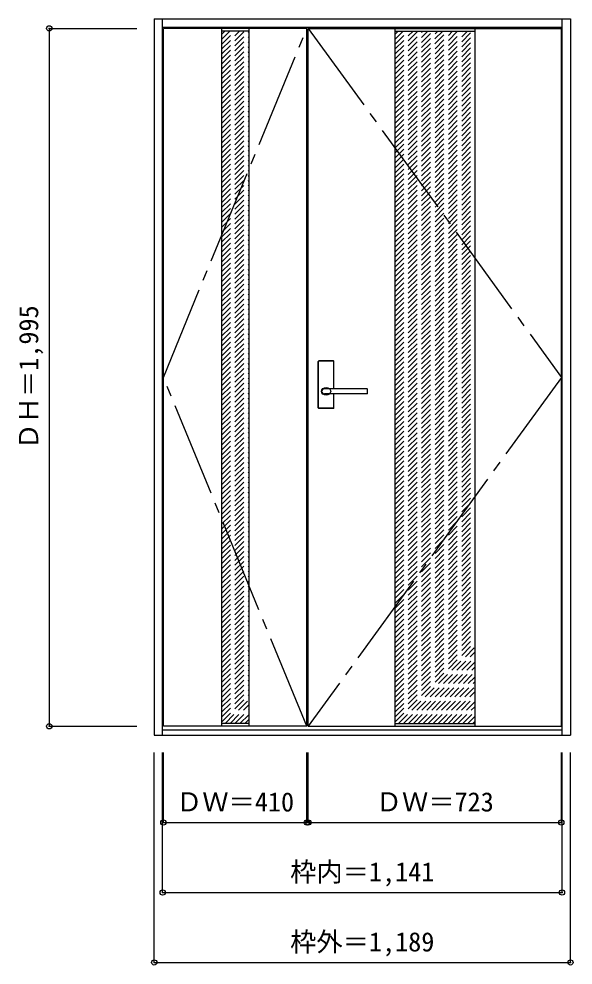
# Model space of a CAD drawing. Units: millimetres, scale not verified. Extents: x -883 to 700, y -1576 to 1129.
import ezdxf
from ezdxf.enums import TextEntityAlignment as Align

# ---------------------------------------------------------------- set-up
doc = ezdxf.new("R2010")
doc.units = ezdxf.units.MM
doc.header["$LTSCALE"] = 30
doc.header["$PDMODE"] = 32
doc.header["$PDSIZE"] = 15
doc.linetypes.add('CHAIN2', pattern=[12, 9, -1, 1, -1])
doc.linetypes.add('DASHED1', pattern=[1.8, 1.2, -0.6])
doc.layers.add('0-0', color=4, linetype='DASHED1')
doc.layers.add('0-1_寸法', color=7, linetype='Continuous')
doc.styles.add('ＭＳ ゴシック', font='')
doc.styles.get('ＭＳ ゴシック').set_extended_font_data('MS Gothic')

msp = doc.modelspace()

# ---------------------------------------------------------------- linework, layer by layer
at = {"layer": '0-0', "color": 3, "linetype": 'Continuous'}
for p, q in [((-496.36, 1128.78), (-496.36, -918.22)), ((-496.36, 1128.78), (692.64, 1128.78)), ((-472.36, -918.22), (-472.36, 1128.78)), ((668.64, -918.22), (668.64, 1128.78)), ((692.64, 1128.78), (692.64, -918.22)), ((-472.36, 1104.78), (668.64, 1104.78)), ((-470.36, -893.22), (-470.36, 1101.78)), ((-60.36, 1101.78), (-470.36, 1101.78)), ((-304.36, 1101.78), (-304.36, -893.22)), ((-226.36, 1101.78), (-226.36, -893.22)), ((-60.36, -893.22), (-60.36, 1101.78)), ((-56.36, -893.22), (-56.36, 1101.78)), ((-56.36, 1101.78), (666.64, 1101.78)), ((191.14, 1101.78), (191.14, -893.22)), ((419.14, 1101.78), (419.14, -893.22)), ((666.64, -893.22), (666.64, 1101.78)), ((-27.86, 16.78), (-27.86, 149.78)), ((15.64, 151.28), (-26.36, 151.28)), ((17.14, 71.28), (17.14, 149.78)), ((111.64, 57.28), (-10.36, 57.28)), ((17.14, 16.78), (17.14, 57.28)), ((112.64, 58.28), (112.64, 70.28)), ((15.64, 15.28), (-26.36, 15.28)), ((-496.36, -918.22), (692.64, -918.22)), ((-472.36, -903.22), (668.64, -903.22)), ((-60.36, -893.22), (-470.36, -893.22)), ((-56.36, -893.22), (666.64, -893.22))]:
    msp.add_line(p, q, dxfattribs=at)
at = {"layer": '0-0', "color": 7, "linetype": 'Continuous'}
for p, q in [((-226.36, 1093.78), (-304.36, 1093.78)), ((191.14, 1093.78), (419.14, 1093.78)), ((-226.36, -885.22), (-304.36, -885.22)), ((191.14, -885.22), (419.14, -885.22))]:
    msp.add_line(p, q, dxfattribs=at)
at = {"layer": '0-0'}
for p, q in [((-304.36, 1027.8), (-238.38, 1093.78)), ((-304.36, 1041.94), (-252.52, 1093.78)), ((-304.36, 1056.08), (-266.67, 1093.78)), ((-304.36, 1070.22), (-280.81, 1093.78)), ((-304.36, 1084.37), (-294.95, 1093.78)), ((-304.36, 1013.66), (-226.36, 1091.66)), ((191.14, 872.2), (412.71, 1093.78)), ((191.14, 886.34), (398.57, 1093.78)), ((191.14, 900.49), (384.43, 1093.78)), ((191.14, 914.63), (370.29, 1093.78)), ((191.14, 928.77), (356.15, 1093.78)), ((191.14, 942.91), (342, 1093.78)), ((191.14, 957.05), (327.86, 1093.78)), ((191.14, 971.2), (313.72, 1093.78)), ((191.14, 985.34), (299.58, 1093.78)), ((191.14, 999.48), (285.43, 1093.78)), ((191.14, 1013.62), (271.29, 1093.78)), ((191.14, 1027.77), (257.15, 1093.78)), ((191.14, 1041.91), (243.01, 1093.78)), ((191.14, 1056.05), (228.87, 1093.78)), ((191.14, 1070.19), (214.72, 1093.78)), ((191.14, 1084.33), (200.58, 1093.78)), ((191.14, 858.06), (419.14, 1086.06)), ((-304.36, 999.51), (-226.36, 1077.51)), ((-304.36, 985.37), (-226.36, 1063.37)), ((191.14, 843.92), (419.14, 1071.92)), ((191.14, 829.78), (419.14, 1057.78)), ((-304.36, 971.23), (-226.36, 1049.23)), ((-304.36, 957.09), (-226.36, 1035.09)), ((191.14, 815.63), (419.14, 1043.63)), ((191.14, 801.49), (419.14, 1029.49)), ((-304.36, 942.94), (-226.36, 1020.94)), ((-304.36, 928.8), (-226.36, 1006.8)), ((191.14, 787.35), (419.14, 1015.35)), ((191.14, 773.21), (419.14, 1001.21)), ((-304.36, 914.66), (-226.36, 992.66)), ((-304.36, 900.52), (-226.36, 978.52)), ((191.14, 759.06), (419.14, 987.06)), ((-304.36, 886.38), (-226.36, 964.38)), ((-304.36, 872.23), (-226.36, 950.23)), ((191.14, 744.92), (419.14, 972.92)), ((191.14, 730.78), (419.14, 958.78)), ((-304.36, 858.09), (-226.36, 936.09)), ((-304.36, 843.95), (-226.36, 921.95)), ((191.14, 716.64), (419.14, 944.64)), ((191.14, 702.5), (419.14, 930.5)), ((-304.36, 829.81), (-226.36, 907.81)), ((-304.36, 815.67), (-226.36, 893.67)), ((191.14, 688.35), (419.14, 916.35)), ((191.14, 674.21), (419.14, 902.21)), ((-304.36, 801.52), (-226.36, 879.52)), ((191.14, 660.07), (419.14, 888.07)), ((191.14, 645.93), (419.14, 873.93)), ((-304.36, 787.38), (-226.36, 865.38)), ((-304.36, 773.24), (-226.36, 851.24)), ((191.14, 631.79), (419.14, 859.79)), ((191.14, 617.64), (419.14, 845.64)), ((-304.36, 759.1), (-226.36, 837.1)), ((-304.36, 744.95), (-226.36, 822.95)), ((191.14, 603.5), (419.14, 831.5)), ((191.14, 589.36), (419.14, 817.36)), ((-304.36, 730.81), (-226.36, 808.81)), ((-304.36, 716.67), (-226.36, 794.67)), ((191.14, 575.22), (419.14, 803.22)), ((191.14, 561.08), (419.14, 789.08)), ((-304.36, 702.53), (-226.36, 780.53)), ((-304.36, 688.39), (-226.36, 766.39)), ((191.14, 546.93), (419.14, 774.93)), ((191.14, 532.79), (419.14, 760.79)), ((-304.36, 674.24), (-226.36, 752.24)), ((-304.36, 660.1), (-226.36, 738.1)), ((191.14, 518.65), (419.14, 746.65)), ((191.14, 504.51), (419.14, 732.51)), ((-304.36, 645.96), (-226.36, 723.96)), ((-304.36, 631.82), (-226.36, 709.82)), ((191.14, 490.36), (419.14, 718.36)), ((191.14, 476.22), (419.14, 704.22)), ((-304.36, 617.68), (-226.36, 695.68)), ((-304.36, 603.53), (-226.36, 681.53)), ((191.14, 462.08), (419.14, 690.08)), ((-304.36, 589.39), (-226.36, 667.39)), ((-304.36, 575.25), (-226.36, 653.25)), ((191.14, 447.94), (419.14, 675.94)), ((191.14, 433.8), (419.14, 661.8)), ((-304.36, 561.11), (-226.36, 639.11)), ((-304.36, 546.96), (-226.36, 624.96)), ((191.14, 419.65), (419.14, 647.65)), ((191.14, 405.51), (419.14, 633.51)), ((-304.36, 532.82), (-226.36, 610.82)), ((-304.36, 518.68), (-226.36, 596.68)), ((191.14, 391.37), (419.14, 619.37)), ((191.14, 377.23), (419.14, 605.23)), ((-304.36, 504.54), (-226.36, 582.54)), ((-304.36, 490.4), (-226.36, 568.4)), ((191.14, 363.09), (419.14, 591.09)), ((191.14, 348.94), (419.14, 576.94)), ((-304.36, 476.25), (-226.36, 554.25)), ((191.14, 334.8), (419.14, 562.8)), ((191.14, 320.66), (419.14, 548.66)), ((-304.36, 462.11), (-226.36, 540.11)), ((-304.36, 447.97), (-226.36, 525.97)), ((191.14, 306.52), (419.14, 534.52)), ((191.14, 292.37), (419.14, 520.37)), ((-304.36, 433.83), (-226.36, 511.83)), ((-304.36, 419.69), (-226.36, 497.69)), ((191.14, 278.23), (419.14, 506.23)), ((191.14, 264.09), (419.14, 492.09)), ((-304.36, 405.54), (-226.36, 483.54)), ((-304.36, 391.4), (-226.36, 469.4)), ((191.14, 249.95), (419.14, 477.95)), ((191.14, 235.81), (419.14, 463.81)), ((-304.36, 377.26), (-226.36, 455.26)), ((-304.36, 363.12), (-226.36, 441.12)), ((191.14, 221.66), (419.14, 449.66)), ((191.14, 207.52), (419.14, 435.52)), ((-304.36, 348.97), (-226.36, 426.97)), ((-304.36, 334.83), (-226.36, 412.83)), ((191.14, 193.38), (419.14, 421.38)), ((191.14, 179.24), (419.14, 407.24)), ((-304.36, 320.69), (-226.36, 398.69)), ((-304.36, 306.55), (-226.36, 384.55)), ((191.14, 165.1), (419.14, 393.1)), ((191.14, 150.95), (419.14, 378.95)), ((-304.36, 292.41), (-226.36, 370.41)), ((-304.36, 278.26), (-226.36, 356.26)), ((191.14, 136.81), (419.14, 364.81)), ((-304.36, 264.12), (-226.36, 342.12)), ((-304.36, 249.98), (-226.36, 327.98)), ((191.14, 122.67), (419.14, 350.67)), ((191.14, 108.53), (419.14, 336.53)), ((-304.36, 235.84), (-226.36, 313.84)), ((-304.36, 221.7), (-226.36, 299.7)), ((191.14, 94.38), (419.14, 322.38)), ((191.14, 80.24), (419.14, 308.24)), ((-304.36, 207.55), (-226.36, 285.55)), ((-304.36, 193.41), (-226.36, 271.41)), ((191.14, 66.1), (419.14, 294.1)), ((191.14, 51.96), (419.14, 279.96)), ((-304.36, 179.27), (-226.36, 257.27)), ((191.14, 37.82), (419.14, 265.82)), ((191.14, 23.67), (419.14, 251.67)), ((-304.36, 165.13), (-226.36, 243.13)), ((-304.36, 150.98), (-226.36, 228.98)), ((191.14, 9.53), (419.14, 237.53)), ((191.14, -4.61), (419.14, 223.39)), ((-304.36, 136.84), (-226.36, 214.84)), ((-304.36, 122.7), (-226.36, 200.7)), ((191.14, -18.75), (419.14, 209.25)), ((191.14, -32.89), (419.14, 195.11)), ((-304.36, 108.56), (-226.36, 186.56)), ((-304.36, 94.42), (-226.36, 172.42)), ((191.14, -47.04), (419.14, 180.96)), ((191.14, -61.18), (419.14, 166.82)), ((-304.36, 80.27), (-226.36, 158.27)), ((-304.36, 66.13), (-226.36, 144.13)), ((191.14, -75.32), (419.14, 152.68)), ((191.14, -89.46), (419.14, 138.54)), ((-304.36, 51.99), (-226.36, 129.99)), ((-304.36, 37.85), (-226.36, 115.85)), ((191.14, -103.61), (419.14, 124.39)), ((191.14, -117.75), (419.14, 110.25)), ((-304.36, 23.71), (-226.36, 101.71)), ((-304.36, 9.56), (-226.36, 87.56)), ((191.14, -131.89), (419.14, 96.11)), ((191.14, -146.03), (419.14, 81.97)), ((-304.36, -4.58), (-226.36, 73.42)), ((-304.36, -18.72), (-226.36, 59.28)), ((191.14, -160.17), (419.14, 67.83)), ((-304.36, -32.86), (-226.36, 45.14)), ((-304.36, -47), (-226.36, 31)), ((191.14, -174.32), (419.14, 53.68)), ((191.14, -188.46), (419.14, 39.54)), ((-304.36, -61.15), (-226.36, 16.85)), ((-304.36, -75.29), (-226.36, 2.71)), ((191.14, -202.6), (419.14, 25.4)), ((191.14, -216.74), (419.14, 11.26)), ((-304.36, -89.43), (-226.36, -11.43)), ((-304.36, -103.57), (-226.36, -25.57)), ((191.14, -230.88), (419.14, -2.88)), ((191.14, -245.03), (419.14, -17.03)), ((-304.36, -117.72), (-226.36, -39.72)), ((-304.36, -131.86), (-226.36, -53.86)), ((191.14, -259.17), (419.14, -31.17)), ((191.14, -273.31), (419.14, -45.31)), ((-304.36, -146), (-226.36, -68)), ((191.14, -287.45), (419.14, -59.45)), ((191.14, -301.6), (419.14, -73.6)), ((-304.36, -160.14), (-226.36, -82.14)), ((-304.36, -174.28), (-226.36, -96.28)), ((191.14, -315.74), (419.14, -87.74)), ((191.14, -329.88), (419.14, -101.88)), ((-304.36, -188.43), (-226.36, -110.43)), ((-304.36, -202.57), (-226.36, -124.57)), ((191.14, -344.02), (419.14, -116.02)), ((191.14, -358.16), (419.14, -130.16)), ((-304.36, -216.71), (-226.36, -138.71)), ((-304.36, -230.85), (-226.36, -152.85)), ((191.14, -372.31), (419.14, -144.31)), ((191.14, -386.45), (419.14, -158.45)), ((-304.36, -244.99), (-226.36, -166.99)), ((-304.36, -259.14), (-226.36, -181.14)), ((191.14, -400.59), (419.14, -172.59)), ((191.14, -414.73), (419.14, -186.73)), ((-304.36, -273.28), (-226.36, -195.28)), ((-304.36, -287.42), (-226.36, -209.42)), ((191.14, -428.87), (419.14, -200.87)), ((191.14, -443.02), (419.14, -215.02)), ((-304.36, -301.56), (-226.36, -223.56)), ((-304.36, -315.71), (-226.36, -237.71)), ((191.14, -457.16), (419.14, -229.16)), ((191.14, -471.3), (419.14, -243.3)), ((-304.36, -329.85), (-226.36, -251.85)), ((-304.36, -343.99), (-226.36, -265.99)), ((191.14, -485.44), (419.14, -257.44)), ((-304.36, -358.13), (-226.36, -280.13)), ((-304.36, -372.27), (-226.36, -294.27)), ((191.14, -499.59), (419.14, -271.59)), ((191.14, -513.73), (419.14, -285.73)), ((-304.36, -386.42), (-226.36, -308.42)), ((-304.36, -400.56), (-226.36, -322.56)), ((191.14, -527.87), (419.14, -299.87)), ((191.14, -542.01), (419.14, -314.01)), ((-304.36, -414.7), (-226.36, -336.7)), ((-304.36, -428.84), (-226.36, -350.84)), ((191.14, -556.15), (419.14, -328.15)), ((191.14, -570.3), (419.14, -342.3)), ((-304.36, -442.98), (-226.36, -364.98)), ((191.14, -584.44), (419.14, -356.44)), ((191.14, -598.58), (419.14, -370.58)), ((-304.36, -457.13), (-226.36, -379.13)), ((-304.36, -471.27), (-226.36, -393.27)), ((191.14, -612.72), (419.14, -384.72)), ((191.14, -626.86), (419.14, -398.86)), ((-304.36, -485.41), (-226.36, -407.41)), ((-304.36, -499.55), (-226.36, -421.55)), ((191.14, -641.01), (419.14, -413.01)), ((191.14, -655.15), (419.14, -427.15)), ((-304.36, -513.7), (-226.36, -435.7)), ((-304.36, -527.84), (-226.36, -449.84)), ((191.14, -669.29), (419.14, -441.29)), ((191.14, -683.43), (419.14, -455.43)), ((-304.36, -541.98), (-226.36, -463.98)), ((-304.36, -556.12), (-226.36, -478.12)), ((191.14, -697.58), (419.14, -469.58)), ((191.14, -711.72), (419.14, -483.72)), ((-304.36, -570.26), (-226.36, -492.26)), ((-304.36, -584.41), (-226.36, -506.41)), ((191.14, -725.86), (419.14, -497.86)), ((191.14, -740), (419.14, -512)), ((-304.36, -598.55), (-226.36, -520.55)), ((-304.36, -612.69), (-226.36, -534.69)), ((191.14, -754.14), (419.14, -526.14)), ((191.14, -768.29), (419.14, -540.29)), ((-304.36, -626.83), (-226.36, -548.83)), ((-304.36, -640.97), (-226.36, -562.97)), ((191.14, -782.43), (419.14, -554.43)), ((-304.36, -655.12), (-226.36, -577.12)), ((-304.36, -669.26), (-226.36, -591.26)), ((191.14, -796.57), (419.14, -568.57)), ((191.14, -810.71), (419.14, -582.71)), ((-304.36, -683.4), (-226.36, -605.4)), ((-304.36, -697.54), (-226.36, -619.54)), ((191.14, -824.85), (419.14, -596.85)), ((191.14, -839), (419.14, -611)), ((-304.36, -711.69), (-226.36, -633.69)), ((-304.36, -725.83), (-226.36, -647.83)), ((191.14, -853.14), (419.14, -625.14)), ((191.14, -867.28), (419.14, -639.28)), ((-304.36, -739.97), (-226.36, -661.97)), ((-304.36, -754.11), (-226.36, -676.11)), ((191.14, -881.42), (419.14, -653.42)), ((201.48, -885.22), (419.14, -667.56)), ((-304.36, -768.25), (-226.36, -690.25)), ((215.62, -885.22), (419.14, -681.71)), ((229.77, -885.22), (419.14, -695.85)), ((-304.36, -782.4), (-226.36, -704.4)), ((-304.36, -796.54), (-226.36, -718.54)), ((243.91, -885.22), (419.14, -709.99)), ((258.05, -885.22), (419.14, -724.13)), ((-304.36, -810.68), (-226.36, -732.68)), ((-304.36, -824.82), (-226.36, -746.82)), ((272.19, -885.22), (419.14, -738.28)), ((286.33, -885.22), (419.14, -752.42)), ((-304.36, -838.96), (-226.36, -760.96)), ((-304.36, -853.11), (-226.36, -775.11)), ((300.48, -885.22), (419.14, -766.56)), ((314.62, -885.22), (419.14, -780.7)), ((-304.36, -867.25), (-226.36, -789.25)), ((-304.36, -881.39), (-226.36, -803.39)), ((328.76, -885.22), (419.14, -794.84)), ((342.9, -885.22), (419.14, -808.99)), ((-294.05, -885.22), (-226.36, -817.53)), ((-279.91, -885.22), (-226.36, -831.68)), ((357.04, -885.22), (419.14, -823.13)), ((371.19, -885.22), (419.14, -837.27)), ((-265.77, -885.22), (-226.36, -845.82)), ((-251.62, -885.22), (-226.36, -859.96)), ((385.33, -885.22), (419.14, -851.41)), ((-237.48, -885.22), (-226.36, -874.1)), ((399.47, -885.22), (419.14, -865.55)), ((413.61, -885.22), (419.14, -879.7))]:
    msp.add_line(p, q, dxfattribs=at)
at = {"layer": '0-0', "linetype": 'Continuous'}
for p, q in [((-27.36, 16.78), (-27.36, 149.78)), ((15.64, 150.78), (-26.36, 150.78)), ((16.64, 71.28), (16.64, 149.78)), ((16.64, 16.78), (16.64, 57.28)), ((15.64, 15.78), (-26.36, 15.78))]:
    msp.add_line(p, q, dxfattribs=at)
at = {"layer": '0-0', "color": 7, "linetype": 'CHAIN2'}
for points in [[(-60.36, -893.22), (-470.36, 104.28), (-60.36, 1101.78)], [(-56.36, 1101.78), (666.64, 104.28), (-56.36, -893.22)]]:
    msp.add_lwpolyline(points, dxfattribs=at)
at = {"layer": '0-0', "color": 3, "linetype": 'Continuous'}
msp.add_lwpolyline([(111.64, 71.28), (-10.18, 71.28), (-10.36, 71.28)], dxfattribs=at)
for centre, radius, start, end in [((-26.36, 149.78), 1.5, 90, 180), ((15.64, 149.78), 1.5, 0, 90), ((111.64, 70.28), 1, 0, 90), ((111.64, 58.28), 1, 270, 0), ((-26.36, 16.78), 1.5, 180, 270), ((15.64, 16.78), 1.5, 270, 0)]:
    msp.add_arc(centre, radius, start, end, dxfattribs=at)
at = {"layer": '0-0', "linetype": 'Continuous'}
for centre, start, end in [((-26.36, 149.78), 90, 180), ((15.64, 149.78), 0, 90), ((-26.36, 16.78), 180, 270), ((15.64, 16.78), 270, 0)]:
    msp.add_arc(centre, 1, start, end, dxfattribs=at)
at = {"layer": '0-0', "color": 3, "linetype": 'Continuous'}
msp.add_ellipse((-5.36, 64.28), major_axis=(-13, 0), ratio=0.865384, dxfattribs=at)
msp.add_ellipse((-10.36, 64.28), major_axis=(-8, 0), ratio=0.875, start_param=4.712389, end_param=7.8539816, dxfattribs=at)
at = {"layer": '0-1_寸法', "color": 4}
for p, q in [((-796.36, 1101.78), (-796.36, -893.22)), ((-796.36, 1101.78), (-546.36, 1101.78)), ((-796.36, -893.22), (-546.36, -893.22)), ((-496.36, -1568.22), (-496.36, -968.22)), ((-472.36, -1368.22), (-472.36, -968.22)), ((-470.36, -1168.22), (-470.36, -968.22)), ((-60.36, -1168.22), (-60.36, -968.22)), ((666.64, -1168.22), (666.64, -968.22)), ((668.64, -1368.22), (668.64, -968.22)), ((692.64, -1568.22), (692.64, -968.22)), ((-56.36, -1168.22), (666.64, -1168.22)), ((-472.36, -1368.22), (668.64, -1368.22)), ((-496.36, -1568.22), (692.64, -1568.22))]:
    msp.add_line(p, q, dxfattribs=at)
msp.add_lwpolyline([(-470.36, -1168.22), (-60.36, -1168.22), (-56.36, -1168.22), (-56.36, -968.22)], dxfattribs=at)
at = {"layer": '0-1_寸法'}
for p in [(-796.36, 1101.78), (-796.36, -893.22), (-470.36, -1168.22), (-60.36, -1168.22), (-56.36, -1168.22), (666.64, -1168.22), (-472.36, -1368.22), (668.64, -1368.22), (-496.36, -1568.22), (692.64, -1568.22)]:
    msp.add_point(p, dxfattribs=at)

# ---------------------------------------------------------------- texts
at = {"layer": '0-1_寸法', "style": 'ＭＳ ゴシック'}
msp.add_text('ＤＨ＝1,995', height=54.99, rotation=90, dxfattribs=at).set_placement((-811.36, -101.97), align=Align.BOTTOM_LEFT)
for s, p in [('ＤＷ＝410', (-434.11, -1153.22)), ('ＤＷ＝723', (136.39, -1153.22)), ('枠内＝1,141', (-108.11, -1353.22)), ('枠外＝1,189', (-108.11, -1553.22))]:
    msp.add_text(s, height=54.99, dxfattribs=at).set_placement(p, align=Align.BOTTOM_LEFT)

doc.saveas('drawing.dxf')
